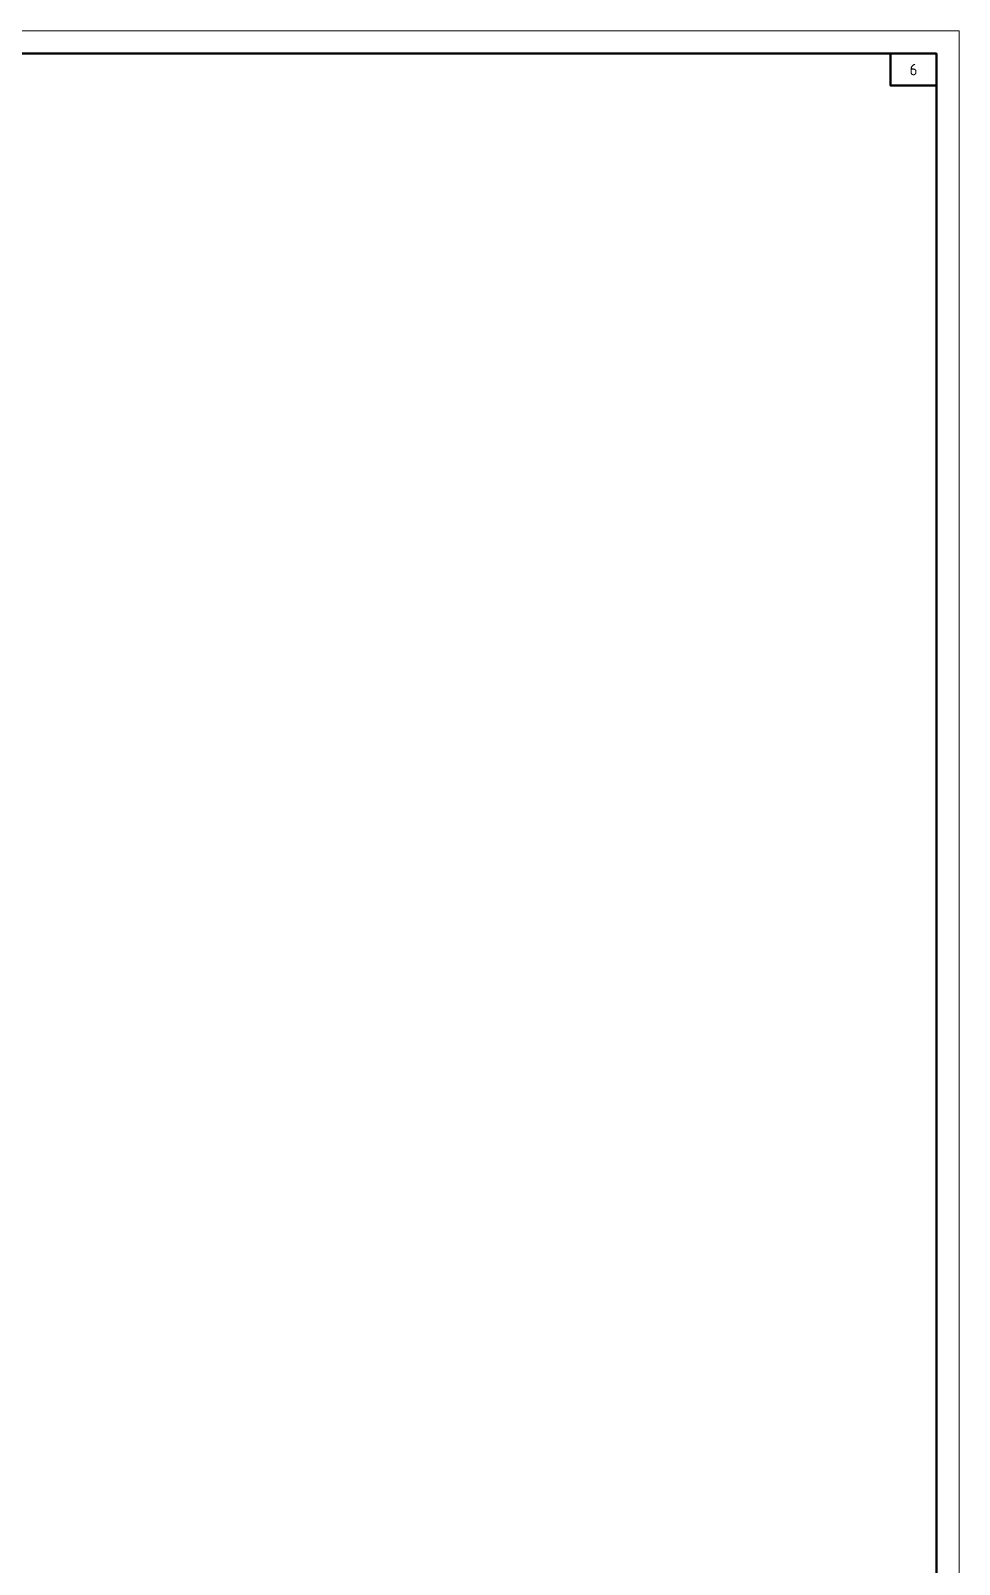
# Paper-space layout '_SG_LIST_SPECIFICATION' of a CAD drawing. Header units: millimetres. Extents: x 0 to 2555, y -76 to 594.
# Drawn here: x 638.2 to 841, y 259 to 594 of the extents above; entities that cross this region are included whole.
import ezdxf
from ezdxf.enums import TextEntityAlignment as Align

# ---------------------------------------------------------------- set-up
doc = ezdxf.new("R2010")
doc.units = ezdxf.units.MM
doc.layers.add('_SG_Лист_Рамка_Штамп', color=7, linetype='Continuous', lineweight=15)
doc.styles.add('clk', font='', dxfattribs={"width": 0.9})
doc.styles.get("Standard").update_dxf_attribs({"font": 'arial.ttf'})
doc.styles.get('clk').set_extended_font_data('GOST B')

# ---------------------------------------------------------------- blocks, each defined once
blk = doc.blocks.new('*U37')
at = {"lineweight": 0}
blk.add_lwpolyline([(0, 594), (841, 594), (841, 0), (0, 0)], close=True, dxfattribs=at)
at = {"lineweight": 50}
blk.add_lwpolyline([(20, 589), (836, 589), (836, 5), (20, 5)], close=True, dxfattribs=at)
blk.add_lwpolyline([(836, 582), (826, 582), (826, 589)], dxfattribs=at)
at = {"style": 'clk'}
for tag, p in [('00-НОМЕРЛИСТДОК-Ф', (831, 585.5)), ('53-ШТАМПЛИСТИЗМНОМ-Ш-АТ', (656, 42.5)), ('54-ШТАМПЛИСТИЗМКОЛУЧ-Ш-АТ', (666, 42.5)), ('55-ШТАМПЛИСТИЗМЛИСТ-Ш-АТ', (676, 42.5)), ('56-ШТАМПЛИСТИЗМНОМДОК-Ш-АТ', (686, 42.5)), ('57-ШТАМПЛИСТИЗМДАТА-Ш-АТ', (711, 42.5)), ('58-ШТАМПАДРЕСОБПОЛН-Ш-Ф3-АТ', (776, 37.5)), ('33-ШТАМПДАТА1-Ш-АТ', (711, 32.5)), ('36-ШТАМПДАТА2-Ш-АТ', (711, 27.5)), ('39-ШТАМПДАТА3-Ш-АТ', (711, 22.5)), ('13-ВИДДОКСОКР-Ш-Ф3-АТ', (793.5, 25)), ('51-ШТАМПЛИСТНОМ-Ш-Ф3-АТ', (808.5, 25)), ('52-ШТАМПЛИСТКОЛ-Ш-Ф3-АТ', (826, 25)), ('42-ШТАМПДАТА4-Ш-АТ', (711, 17.5)), ('45-ШТАМПДАТА5-Ш-АТ', (711, 12.5)), ('48-ШТАМПДАТА6-Ш-АТ', (711, 7.5))]:
    blk.add_attdef(tag, text='', height=2.5, dxfattribs=at).set_placement(p, align=Align.MIDDLE_CENTER)
blk.add_attdef('00-ОБОЗДОКШИФР-Ш-Ф3-АТ', text='', height=5, dxfattribs=at).set_placement((816, 55), align=Align.MIDDLE_RIGHT)
for tag, height, p in [('49-ШТАМПЛИСТШИФР-Ш-Ф3-АТ', 5, (816, 55)), ('31-ШТАМПДОЛЖ1-Ш-АТ', 2.5, (651.5, 32.5)), ('32-ШТАМПФАМЛ1-Ш-АТ', 2.5, (671.5, 32.5)), ('34-ШТАМПДОЛЖ2-Ш-АТ', 2.5, (651.5, 27.5)), ('35-ШТАМПФАМЛ2-Ш-АТ', 2.5, (671.5, 27.5)), ('37-ШТАМПДОЛЖ3-Ш-АТ', 2.5, (651.5, 22.5)), ('38-ШТАМПФАМЛ3-Ш-АТ', 2.5, (671.5, 22.5)), ('40-ШТАМПДОЛЖ4-Ш-АТ', 2.5, (651.5, 17.5)), ('41-ШТАМПФАМЛ4-Ш-АТ', 2.5, (671.5, 17.5)), ('43-ШТАМПДОЛЖ5-Ш-АТ', 2.5, (651.5, 12.5)), ('44-ШТАМПФАМЛ5-Ш-АТ', 2.5, (671.5, 12.5)), ('46-ШТАМПДОЛЖ6-Ш-АТ', 2.5, (651.5, 7.5)), ('47-ШТАМПФАМЛ6-Ш-АТ', 2.5, (671.5, 7.5)), ('00-ФОРМАТЛИСТА-Ф', 2.5, (785.89, 2.5))]:
    blk.add_attdef(tag, text='', height=height, dxfattribs=at).set_placement(p, align=Align.MIDDLE_LEFT)
at = {"lineweight": 30, "flags": 104}
for tag, p in [('07-НАИМОБ-Ш-Ф3-АТ', (776, 45)), ('08-ВИДСТРОИТ-Ш-Ф3-АТ', (751, 27.5)), ('50-ШТАМПЛИСТНАЗВ-Ш-Ф3-АТ', (751, 12.5))]:
    blk.add_attdef(tag, text='', height=2.5, dxfattribs=at).set_placement(p, align=Align.MIDDLE_CENTER)
at = {"style": 'clk'}
blk.add_attdef('00-ИНФПЕЧАТЬ-Ф', text='', height=1.8, rotation=90, dxfattribs=at).set_placement((6, 5), align=Align.MIDDLE_LEFT)

psp = doc.layouts.new('_SG_LIST_SPECIFICATION')

# ---------------------------------------------------------------- block references
at = {"layer": '_SG_Лист_Рамка_Штамп', "transparency": 33554687}
ref = psp.add_blockref('*U37', (0, 0), dxfattribs=at)
ref.add_attrib('00-НОМЕРЛИСТДОК-Ф', '6', dxfattribs={"layer": '0', "height": 2.5, "style": 'clk'}).set_placement((831, 585.5), align=Align.MIDDLE_CENTER)

doc.saveas('drawing.dxf')
